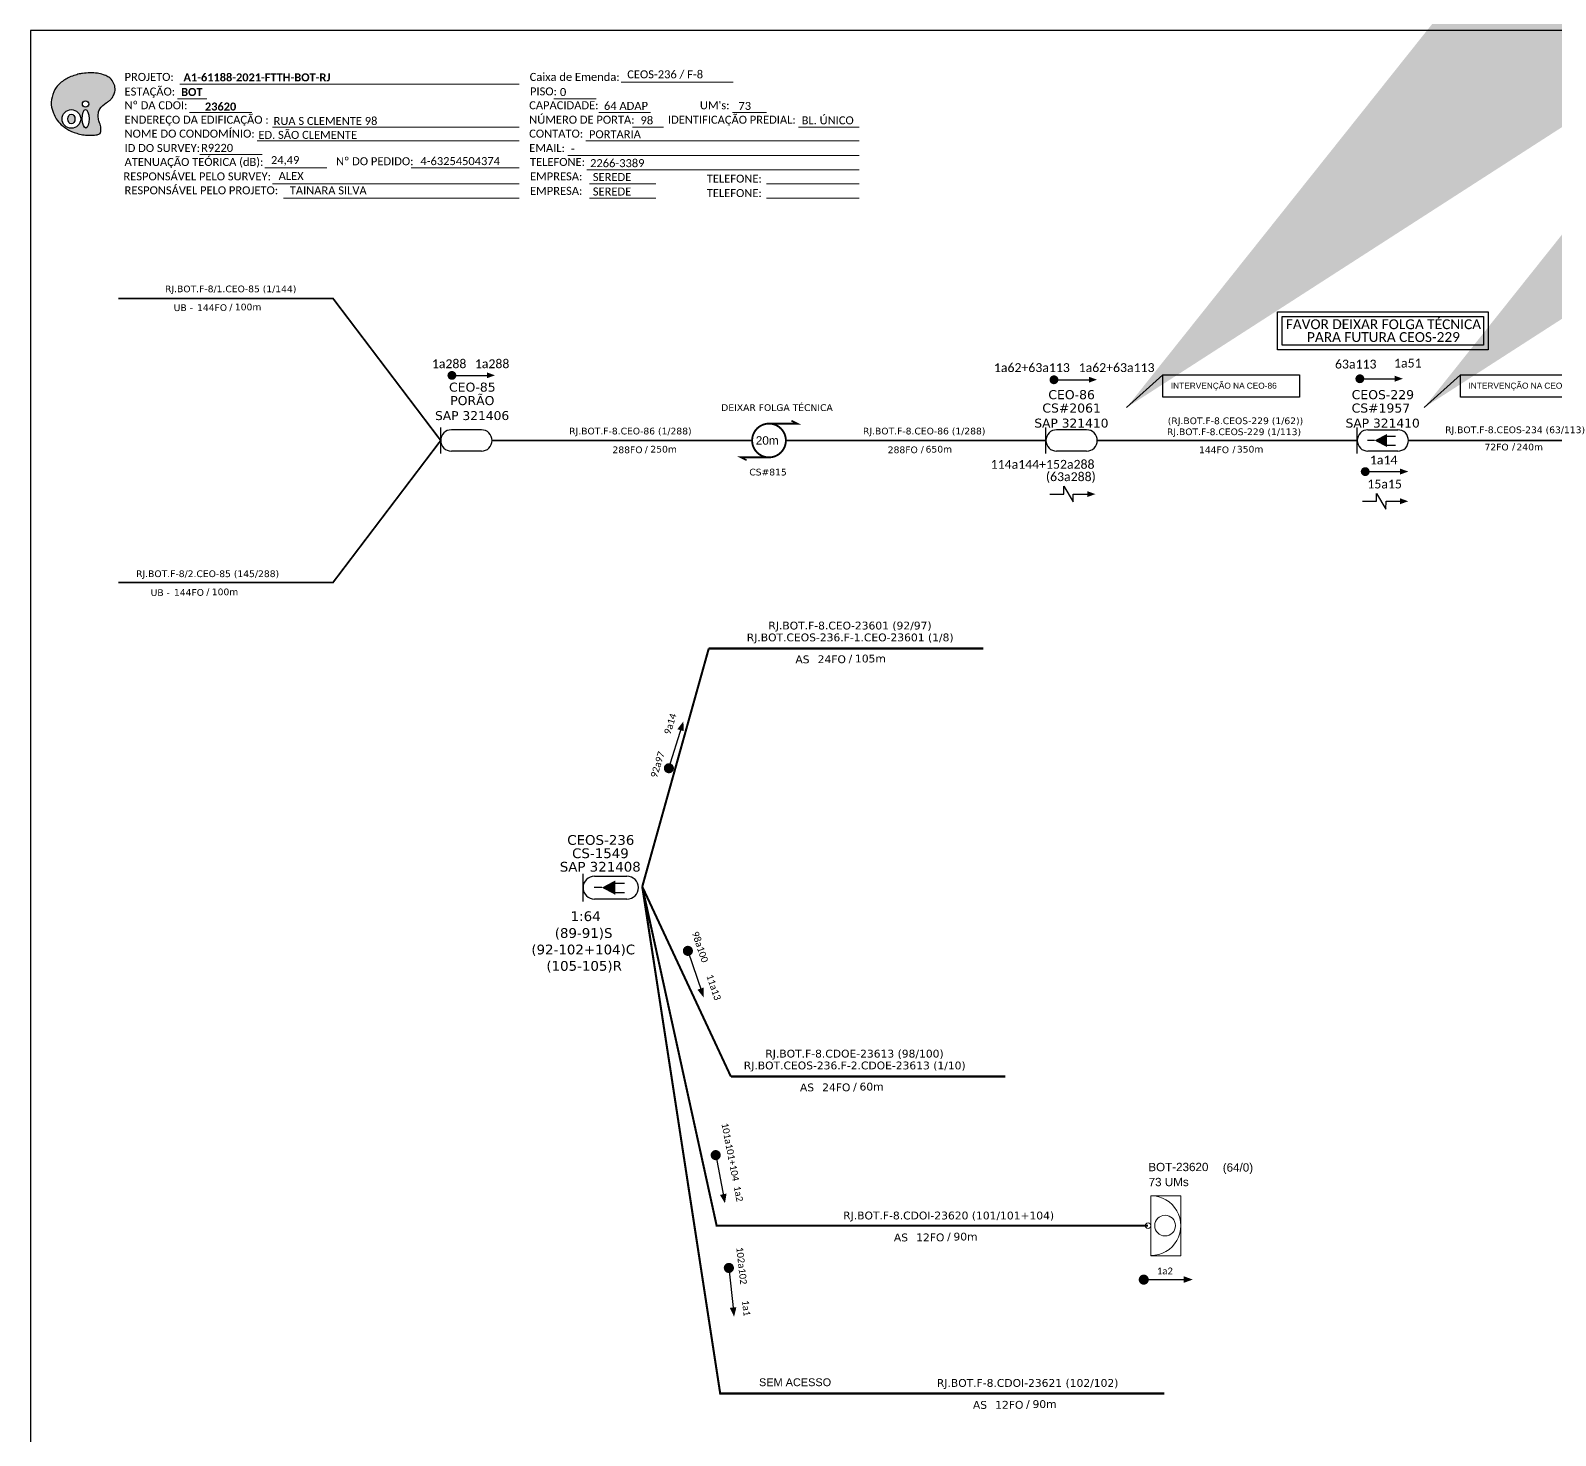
# Model space of a CAD drawing. Extents: x -89 to 749, y 705 to 1299.
# Drawn here: x -89.3 to 252.3, y 984.3 to 1299 of the extents above; entities that cross this region are included whole.
import ezdxf
from ezdxf.enums import TextEntityAlignment as Align

# ---------------------------------------------------------------- set-up
doc = ezdxf.new("R2010")
doc.units = 0
for name, color, linetype in [('10.4-Postes', 1, 'Continuous'), ('20.4-CEOS', 1, 'Continuous'), ('20.5-CABO AÉREO', 1, 'Continuous'), ('CAP a instalar', 1, 'Continuous'), ('SETA', 7, 'Continuous')]:
    doc.layers.add(name, color=color, linetype=linetype)
doc.layers.add("20.0-LEGENDA DOS CDO'S", color=1, linetype='Continuous', lineweight=0)
doc.layers.add('40.1-ETIQUETAS', color=1, linetype='Continuous', lineweight=20)
doc.styles.add('ARIAL', font='arial.ttf')
doc.styles.add('ROMANS', font='romans')
doc.styles.add('siredit', font='verdana.ttf')
doc.styles.get("Standard").update_dxf_attribs({"font": 'arial.ttf'})
doc.styles.add('WMF-Calibri0', font='calibri.ttf')
doc.styles.add('WMF-Calibri1', font='calibrib.ttf')
doc.linetypes.add('FENCELINE1', pattern='A,0.25,-0.1,[133,ltypeshp.shx,S=0.1,R=0,X=-0.1,Y=0],-0.1,1', length=1.45)
doc.dimstyles.new('CL', dxfattribs={"dimtxt": 1, "dimasz": 2, "dimexe": 0.18, "dimexo": 0.0625, "dimgap": 0.09, "dimtad": 0, "dimdec": 0, "dimrnd": 1, "dimzin": 0, "dimdsep": 46, "dimtxsty": 'siredit', "dimblk": 'NONE', "dimcen": 0, "dimse1": 1, "dimse2": 1, "dimsd1": 1, "dimsd2": 1, "dimclrt": 7, "dimadec": 0, "dimazin": 0, "dimtfac": 1, "dimtdec": 0, "dimtofl": 0, "dimtmove": 0, "dimatfit": 3, "dimfxl": 0, "dimtolj": 1, "dimtzin": 0, "dimarcsym": 0})

# ---------------------------------------------------------------- blocks, each defined once
blk = doc.blocks.new('OI')
h = blk.add_hatch(color=40)
edge = h.paths.add_edge_path()
edge.add_spline(control_points=[(4.35, -0.67), (3.92, -0.99), (3.26, -1.5), (2.81, -2.59), (2.9, -3.5), (3.06, -4.27), (3.31, -4.85), (3.37, -5.39), (3.4, -5.88), (3.2, -6.4), (2.54, -6.61), (1.65, -6.63), (0.55, -6.67), (-0.56, -6.42), (-1.61, -6.14), (-2.77, -5.61), (-3.92, -4.77), (-4.89, -3.7), (-5.34, -2.65), (-5.6, -1.94), (-5.85, -0.96), (-5.71, 0.47), (-5.1, 2.02), (-4.14, 3.02), (-3.3, 3.61), (-2.37, 4.16), (-1.36, 4.44), (-0.56, 4.7), (0.79, 4.85), (2.24, 4.97), (3.79, 4.57), (4.67, 4.21), (5.44, 3.65), (5.76, 2.99), (6.03, 2.21), (6.01, 1.46), (5.72, 0.64), (5.31, 0.08), (4.88, -0.38), (4.51, -0.55), (4.35, -0.67)], knot_values=[0, 0, 0, 0, 1.60434, 2.417191, 3.427595, 4.282808, 4.776746, 5.304182, 5.888771, 6.258406, 6.858137, 7.79129, 8.986195, 10.124242, 11.187857, 12.242908, 13.953784, 15.414161, 16.515391, 17.349188, 17.675853, 19.552021, 21.515531, 22.568638, 23.63245, 24.621084, 25.782718, 26.745347, 27.142653, 29.870543, 31.004649, 31.921532, 32.709589, 33.801391, 34.042471, 35.192333, 35.971461, 36.628871, 37.254359, 37.836911, 37.836911, 37.836911, 37.836911], degree=3, periodic=0)
h.paths.add_polyline_path([(1.13, -0.87, -1), (-0.04, -0.87, -1)], flags=16)
edge = h.paths.add_edge_path(flags=16)
edge.add_ellipse((0.56, -3.59), major_axis=(-0.02, 1.71), ratio=0.361305, start_angle=0, end_angle=360)
h.paths.add_polyline_path([(-0.36, -3.62, -1), (-3.8, -3.62, -1)], flags=16)
edge = h.paths.add_edge_path(flags=0)
edge.add_ellipse((-2.08, -3.62), major_axis=(0, 0.885), ratio=0.758294, start_angle=0, end_angle=360)
at = {"color": 40}
for centre, radius in [((-2.08, -3.62), 1.72), ((0.54, -0.87), 0.587)]:
    blk.add_circle(centre, radius, dxfattribs=at)
blk.add_ellipse((-2.08, -3.62), major_axis=(0, 0.885), ratio=0.758294, start_param=-3.141592653589792, end_param=3.141592653589792, dxfattribs=at)
blk.add_ellipse((0.56, -3.59), major_axis=(-0.02, 1.71), ratio=0.361305, dxfattribs=at)
at = {"color": 40, "start_tangent": (-0.800898, -0.598801), "end_tangent": (-0.800898, -0.598801)}
blk.add_spline([(4.35, -0.67), (3.2, -1.78), (2.9, -2.54), (2.92, -3.55), (3.12, -4.38), (3.28, -4.85), (3.37, -5.37), (3.35, -5.95), (3.2, -6.29), (2.66, -6.55), (1.73, -6.63), (0.54, -6.62), (-0.58, -6.41), (-1.6, -6.11), (-2.56, -5.67), (-3.95, -4.67), (-4.89, -3.56), (-5.37, -2.56), (-5.64, -1.78), (-5.72, -1.46), (-5.63, 0.42), (-4.84, 2.22), (-4.13, 2.99), (-3.27, 3.62), (-2.4, 4.09), (-1.3, 4.47), (-0.37, 4.72), (0.02, 4.77), (2.75, 4.8), (3.85, 4.53), (4.69, 4.16), (5.31, 3.68), (5.85, 2.73), (5.93, 2.5), (5.94, 1.35), (5.67, 0.62), (5.29, 0.08), (4.84, -0.36), (4.35, -0.67)], degree=3, dxfattribs=at)
blk = doc.blocks.new('CARIMBO')
at = {"color": 7, "lineweight": 0}
for points in [[(35.66, -16.79), (111.64, -16.79)], [(134.48, -16.3), (159.61, -16.3)], [(35.15, -20.06), (41.7, -20.06)], [(119.43, -20.02), (128.92, -20.02)], [(37.81, -23.14), (51.75, -23.14)], [(129.48, -23.14), (141.1, -23.14)], [(159.42, -23.14), (167.09, -23.14)], [(56.38, -26.37), (111.64, -26.37)], [(137.07, -26.37), (144.01, -26.37)], [(174.24, -26.37), (187.8, -26.37)], [(52.97, -29.48), (111.64, -29.48)], [(126.6, -29.48), (187.83, -29.48)], [(40.13, -32.55), (54.07, -32.55)], [(122.56, -32.72), (187.83, -32.72)], [(54.67, -35.52), (68.61, -35.52)], [(126.84, -35.96), (187.83, -35.96)], [(56.38, -39.07), (111.64, -39.07)], [(127.45, -39.07), (142.25, -39.07)], [(167.06, -39.07), (187.83, -39.07)], [(58.87, -42.31), (111.64, -42.31)], [(127.45, -42.31), (142.25, -42.31)], [(167.06, -42.31), (187.83, -42.31)]]:
    blk.add_lwpolyline(points, dxfattribs=at)
at = {"color": 7, "xscale": 1.213923925163967, "yscale": 1.213923925163967, "zscale": 1.213923925163967, "rotation": 0.1532896023949059}
blk.add_blockref('OI', (13.86, -20.16), dxfattribs=at)
at = {"color": 7, "lineweight": 0, "style": 'WMF-Calibri0'}
for s, height, p in [('PROJETO:', 1.793, (23.26, -16.04)), ('Caixa de Emenda:', 1.7927, (114.02, -16.04)), ('ESTAÇÃO:', 1.793, (23.26, -19.32)), ('Nº DA CDOI:', 1.7927, (23.26, -22.39)), ('PISO:', 1.793, (114.09, -19.28)), ('ENDEREÇO DA EDIFICAÇÃO :', 1.7927, (23.26, -25.63)), ('CAPACIDADE:', 1.7927, (113.91, -22.39)), ('NÚMERO DE PORTA:', 1.7927, (113.91, -25.63)), ('IDENTIFICAÇÃO PREDIAL:', 1.7927, (144.99, -25.63)), ("UM's:", 1.793, (152.15, -22.39)), ('NOME DO CONDOMÍNIO:', 1.7927, (23.26, -28.74)), ('CONTATO:', 1.793, (113.91, -28.74)), ('ID DO SURVEY:', 1.7927, (23.26, -31.97)), ('EMAIL:', 1.793, (113.91, -31.97)), ('ATENUAÇÃO TEÓRICA (dB):', 1.7927, (23.26, -35.09)), ('TELEFONE:', 1.793, (114.09, -35.09)), ('RESPONSÁVEL PELO SURVEY:', 1.7927, (23.02, -38.32)), ('EMPRESA:', 1.793, (114.09, -38.32)), ('TELEFONE:', 1.793, (153.7, -38.83)), ('RESPONSÁVEL PELO PROJETO:', 1.7927, (23.26, -41.44)), ('EMPRESA:', 1.793, (114.09, -41.56)), ('TELEFONE:', 1.793, (153.7, -42.06))]:
    blk.add_text(s, height=height, dxfattribs=at).set_placement(p)
at = {"color": 7, "lineweight": 0, "flags": 8}
for tag, p, style in [('CEOS-XX', (135.87, -15.46), 'WMF-Calibri0'), ('PROJ', (36.46, -16.13), 'WMF-Calibri1'), ('EST', (35.94, -19.41), 'WMF-Calibri1'), ('PISO_PTR', (120.78, -19.42), 'WMF-Calibri0'), ('CAPAC.', (130.66, -22.52), 'WMF-Calibri0'), ('N°', (138.85, -25.77), 'WMF-Calibri0'), ("UC'S", (160.78, -22.54), 'WMF-Calibri0'), ('N°PREDIO', (174.94, -25.77), 'WMF-Calibri0'), ('NOME_DO_COND.', (53.23, -29.02), 'WMF-Calibri0'), ('LOGRADOURO', (56.65, -25.91), 'WMF-Calibri0'), ('NOME_DO_CONTATO', (127.3, -28.89), 'WMF-Calibri0'), ('_ID_', (40.39, -31.94), 'WMF-Calibri0'), ('EMAIL', (123.26, -32.12), 'WMF-Calibri0'), ('O_POTEN', (56.06, -34.68), 'WMF-Calibri0'), ('TELEFONE', (127.55, -35.36), 'WMF-Calibri0'), ('RES_SURVEY', (57.78, -38.23), 'WMF-Calibri0'), ('EMP_RESP_SURVEY', (128.16, -38.47), 'WMF-Calibri0'), ('CONT_RESP_SURVEY', (167.76, -38.47), 'WMF-Calibri0'), ('RES_PROJ', (60.27, -41.47), 'WMF-Calibri0'), ('EMP_RESP_PROJ', (128.16, -41.71), 'WMF-Calibri0'), ('CONT_RESP_PROJ', (167.76, -41.71), 'WMF-Calibri0')]:
    blk.add_attdef(tag, p, '', height=1.79, dxfattribs=dict(at, style=style))
at = {"color": 7, "lineweight": 0, "style": 'WMF-Calibri1', "flags": 8}
blk.add_attdef("N° CDO'S", text='', height=1.79, dxfattribs=at).set_placement((44.78, -22.68), align=Align.CENTER)
blk = doc.blocks.new('ETIQUETA_RS5F')
at = {"layer": '40.1-ETIQUETAS', "color": 0, "style": 'siredit'}
blk.add_text('/', height=1.5, dxfattribs=at).set_placement((1.58, -1.95), align=Align.MIDDLE_RIGHT)
for tag, p in [('ETIQUETA_R_PRIMARIA', (1.21, 4.1)), ('ETIQUETA_R_SECUNDARIA', (1.21, 2.1)), ('F_ATIVAS/F_MORTAS', (1.14, -4.24))]:
    blk.add_attdef(tag, text='', height=1.5, dxfattribs=at).set_placement(p, align=Align.MIDDLE_CENTER)
for tag, p in [('TIPO_CABO', (-6.58, -2.12)), ('CAP_CABO', (0.4, -2.09))]:
    blk.add_attdef(tag, text='', height=1.5, dxfattribs=at).set_placement(p, align=Align.MIDDLE_RIGHT)
blk.add_attdef('METROS', text='', height=1.5, dxfattribs=at).set_placement((2.14, -1.95), align=Align.MIDDLE_LEFT)
for tag, p in [('FUSÃO_1', (0.85, -8.39)), ('FUSÃO_2', (0.85, -10.6)), ('FUSÃO_3', (0.85, -12.93)), ('FUSÃO_4', (0.85, -15.14)), ('FUSÃO_5', (0.85, -17.16))]:
    blk.add_attdef(tag, text='', height=1.5, dxfattribs=at).set_placement(p, align=Align.CENTER)
blk = doc.blocks.new('_None')
blk = doc.blocks.new('CDOE-TEXTO PADRÃO')
at = {"layer": "20.0-LEGENDA DOS CDO'S", "color": 0, "style": 'ARIAL'}
for tag, p in [('CDO_N', (0.49, 7.39)), ('SAP', (0.51, 1.67)), ('CORDOALHA', (0.5, 4.33)), ('SPLITER_1', (0.59, -0.91)), ('SPLITER_2', (0.6, -3.55)), ('(XX-XX_F)S', (0.54, -8.29)), ('(XX-XX_L)S', (0.55, -10.83)), ('UMS', (0.55, -13.15))]:
    blk.add_attdef(tag, p, '', height=1.7, rotation=0.118, dxfattribs=at)
blk.add_attdef('FIBRAS_UTILIZADAS', text='', height=1.7, rotation=0.118, dxfattribs=at).set_placement((19.77, 7.43), align=Align.CENTER)
blk = doc.blocks.new('*U66')
at = {"color": 3}
blk.add_lwpolyline([(0.0000405, 0.000041), (0.0001936, 0.000041), (0.0001936, 0.0000158), (0.0000405, 0.0000158)], close=True, dxfattribs=at)
at = {"color": 3, "style": 'ARIAL'}
blk.add_attdef('SERVIÇO_EM_EMENDA_EXIST', text='', height=0.00000666, dxfattribs=at).set_placement((0.0001321, 0.0000254), align=Align.RIGHT)
blk.add_attdef('FID', (0.0001344, 0.0000254), '', height=0.00000666, dxfattribs=at)
at = {"layer": '10.4-Postes', "lineweight": 0, "style": 'ROMANS'}
for tag, p, flags in [('ID_ATIVIDADE', (-0.0000068, -0.0000086), 3), ('QTDE', (-0.000006, -0.000014), 3), ('FATOR', (-0.0000019, -0.0000113), 1)]:
    blk.add_attdef(tag, p, '', height=0.00000209, dxfattribs=dict(at, flags=flags))
at = {"color": 3}
blk.add_leader([(-0.0000002, 0.0000042), (0.0000405, 0.000041)], dimstyle='CL', override={"dimgap": 0.09, "dimtad": 0}, dxfattribs=at)

msp = doc.modelspace()

# ---------------------------------------------------------------- linework, layer by layer
msp.add_lwpolyline([(-89.32, 705.02), (749.25, 705.02), (749.25, 1299.02), (-89.32, 1299.02), (-89.32, 705.02)])
at = {"color": 7, "lineweight": 0}
msp.add_lwpolyline([(-4.01, 1268.26), (20.14, 1268.26)], dxfattribs=at)
at = {"color": 7, "ltscale": 9e-07}
for points in [[(190.03, 1236.02), (237.26, 1236.02), (237.26, 1227.5), (190.03, 1227.5)], [(191.08, 1234.97), (236.21, 1234.97), (236.21, 1228.55), (191.08, 1228.55)]]:
    msp.add_lwpolyline(points, close=True, dxfattribs=at)
at = {"color": 7}
for points, const_width in [([(4.59, 1221.76, 1), (5.58, 1221.76, 1)], 0.99), ([(139.46, 1220.78, 1), (140.45, 1220.78, 1)], 0.99), ([(207.99, 1221.01, 1), (208.98, 1221.01, 1)], 0.99), ([(76.12, 1210.96, 1.000012), (76.12, 1203.4, 0.999978)], 0.42), ([(209.19, 1200.21, 1), (210.18, 1200.21, 1)], 0.99)]:
    msp.add_lwpolyline(points, format="xyb", close=True, dxfattribs=dict(at, const_width=const_width))
at = {"color": 7, "const_width": 0.394}
for points in [[(76.12, 1210.96), (82.42, 1210.96), (81.16, 1211.59)], [(76.12, 1203.4), (69.82, 1203.4), (71.08, 1202.77)]]:
    msp.add_lwpolyline(points, dxfattribs=at)
at = {"color": 7}
for points in [[(142.17, 1195.17), (142.17, 1196.92), (144.26, 1193.42), (144.26, 1195.17)], [(212.24, 1193.57), (212.24, 1195.32), (214.33, 1191.82), (214.34, 1193.57)]]:
    msp.add_lwpolyline(points, dxfattribs=at)
at = {"const_width": 1.13}
for points in [[(53.52, 1133.23, 1), (53.86, 1134.3, 1)], [(57.77, 1093.39, -1), (58.13, 1092.32, -1)], [(64.07, 1047.65, -1), (64.29, 1046.54, -1)], [(67.07, 1022.39, -1), (67.19, 1021.26, -1)], [(159.51, 1019.2, 1), (160.64, 1019.2, 1)]]:
    msp.add_lwpolyline(points, format="xyb", close=True, dxfattribs=at)
at = {"layer": '20.4-CEOS', "color": 7}
for p, q in [((11.69, 1209.58), (4.97, 1209.58)), ((147.26, 1209.58), (140.55, 1209.58)), ((210.28, 1209.58), (216.99, 1209.58)), ((11.69, 1204.79), (4.97, 1204.79)), ((147.26, 1204.79), (140.55, 1204.79)), ((216.99, 1204.79), (210.28, 1204.79))]:
    msp.add_line(p, q, dxfattribs=at)
at = {"layer": '20.4-CEOS', "color": 5}
for p, q in [((37.05, 1109.59), (44.28, 1109.59)), ((44.28, 1104.44), (37.05, 1104.44))]:
    msp.add_line(p, q, dxfattribs=at)
at = {"layer": '20.4-CEOS', "color": 7}
for points in [[(2.58, 1204.3), (2.58, 1210.07)], [(138.16, 1204.3), (138.16, 1210.07)], [(207.89, 1204.3), (207.89, 1210.07)], [(211.78, 1207.18), (210.17, 1207.18)], [(214.43, 1208.13), (216.47, 1208.13)], [(214.43, 1206.14), (216.47, 1206.14)]]:
    msp.add_lwpolyline(points, dxfattribs=at)
msp.add_lwpolyline([(211.78, 1207.18, 0, 2.95, 0), (214.56, 1207.18, 2.95, 2.95, 0)], format="xyseb", dxfattribs=at)
at = {"layer": '20.4-CEOS', "color": 5}
for points in [[(34.48, 1103.91), (34.48, 1110.12)], [(38.67, 1107.02), (36.94, 1107.02)], [(41.52, 1108.04), (43.72, 1108.04)], [(41.52, 1105.89), (43.72, 1105.89)]]:
    msp.add_lwpolyline(points, dxfattribs=at)
msp.add_lwpolyline([(38.67, 1107.02, 0, 3.18, 0), (41.66, 1107.02, 3.18, 3.18, 0)], format="xyseb", dxfattribs=at)
at = {"layer": '20.4-CEOS', "color": 7}
for centre, start, end in [((4.97, 1207.18), 90, 270), ((11.69, 1207.18), 270, 90), ((140.55, 1207.18), 90, 270), ((147.26, 1207.18), 270, 90), ((210.28, 1207.18), 90, 270), ((216.99, 1207.18), 270, 90)]:
    msp.add_arc(centre, 2.39, start, end, dxfattribs=at)
at = {"layer": '20.4-CEOS', "color": 5}
for centre, start, end in [((37.05, 1107.02), 90, 270), ((44.28, 1107.02), 270, 90)]:
    msp.add_arc(centre, 2.58, start, end, dxfattribs=at)
at = {"layer": '20.5-CABO AÉREO', "color": 7, "ltscale": 50, "const_width": 0.4}
for points in [[(-69.63, 1239.01), (-21.56, 1239.01), (2.58, 1207.18)], [(-69.63, 1175.36), (-21.56, 1175.36), (2.58, 1207.18)], [(14.08, 1207.18), (72.34, 1207.18)], [(219.39, 1207.18), (270.54, 1207.18)], [(219.45, 1207.18), (219.42, 1207.18), (219.39, 1207.18)]]:
    msp.add_lwpolyline(points, dxfattribs=at)
at = {"layer": '40.1-ETIQUETAS', "color": 1}
msp.add_line((161.67, 1024.59), (161.67, 1038.01), dxfattribs=at)
at = {"layer": '40.1-ETIQUETAS', "color": 7, "const_width": 0.4}
for points in [[(79.9, 1207.18), (138.16, 1207.18)], [(149.63, 1207.18), (207.89, 1207.18)]]:
    msp.add_lwpolyline(points, dxfattribs=at)
at = {"layer": '40.1-ETIQUETAS', "color": 1}
msp.add_lwpolyline([(47.73, 1107.24, 0.467, 0.467, 0), (64.39, 1031.3, 0.467, 0.467, 0), (161.04, 1031.3, 0.467, 0.467, 0)], format="xyseb", dxfattribs=at)
msp.add_lwpolyline([(161.67, 1038.01), (168.39, 1038.01), (168.39, 1024.57), (161.67, 1024.57)], close=True, dxfattribs=at)
for centre, major_axis, start_param, end_param in [((161.67, 1031.3), (-4.74, 4.74), 2.356194, 5.497787), ((161.04, 1031.3), (-0.439, 0.439), 2.356194490191767, 8.639379797371353), ((164.85, 1031.3), (1.64, 1.64), 3.926991, 10.210176)]:
    msp.add_ellipse(centre, major_axis=major_axis, ratio=1, start_param=start_param, end_param=end_param, dxfattribs=at)
at = {"layer": 'CAP a instalar', "color": 7, "linetype": 'FENCELINE1', "ltscale": 7, "const_width": 0.467}
for points in [[(47.73, 1107.24), (62.63, 1160.59)], [(124.1, 1160.59), (62.63, 1160.59)], [(47.73, 1107.24), (67.58, 1064.7)], [(129.04, 1064.7), (67.58, 1064.7)]]:
    msp.add_lwpolyline(points, dxfattribs=at)
at = {"layer": 'CAP a instalar', "color": 251, "linetype": 'FENCELINE1', "ltscale": 7, "true_color": 0x636466}
msp.add_lwpolyline([(47.73, 1107.24, 0.467, 0.467, 0), (65.19, 993.69, 0.467, 0.467, 0), (164.7, 993.69, 0.467, 0.467, 0)], format="xyseb", dxfattribs=at)
at = {"layer": 'SETA', "color": 7}
for points in [[(5.09, 1221.76), (13.6, 1221.76)], [(139.96, 1220.78), (148.47, 1220.78)], [(208.49, 1221.01), (217, 1221.01)], [(209.69, 1200.21), (218.2, 1200.21)], [(139, 1195.17), (142.17, 1195.17)], [(144.26, 1195.17), (147.42, 1195.17)], [(209.08, 1193.57), (212.24, 1193.57)], [(214.34, 1193.57), (217.5, 1193.57)]]:
    msp.add_lwpolyline(points, dxfattribs=at)
at = {"layer": 'SETA'}
for points in [[(53.69, 1133.76), (56.57, 1143.02)], [(57.95, 1092.85), (61.05, 1083.67)], [(64.18, 1047.1), (66.03, 1037.58)], [(67.13, 1021.82), (68.17, 1012.18)], [(160.07, 1019.2), (169.77, 1019.2)]]:
    msp.add_lwpolyline(points, dxfattribs=at)
at = {"layer": 'SETA', "color": 7}
for points in [[(12.92, 1222.44), (14.73, 1221.78), (12.92, 1221.12)], [(147.78, 1221.46), (149.6, 1220.8), (147.78, 1220.14)], [(216.31, 1221.68), (218.13, 1221.02), (216.31, 1220.36)], [(217.51, 1200.88), (219.33, 1200.22), (217.51, 1199.56)], [(147.42, 1195.83), (149.23, 1195.17), (147.42, 1194.51)], [(217.5, 1194.23), (219.31, 1193.57), (217.5, 1192.91)]]:
    msp.add_solid(points, dxfattribs=at)
at = {"layer": 'SETA'}
for points in [[(55.61, 1142.51), (56.94, 1144.26), (57.04, 1142.06)], [(60.08, 1084.16), (61.45, 1082.44), (61.5, 1084.64)], [(65.13, 1038.19), (66.26, 1036.31), (66.61, 1038.48)], [(168.99, 1019.97), (171.06, 1019.22), (168.99, 1018.47)], [(67.33, 1012.87), (68.3, 1010.9), (68.82, 1013.04)]]:
    msp.add_solid(points, dxfattribs=at)

# ---------------------------------------------------------------- block references
ref = msp.add_blockref('CARIMBO', (-91.51, 1303.77))
ref.add_attrib('PROJ', 'A1-61188-2021-FTTH-BOT-RJ', (-55.05, 1287.63), dxfattribs={"color": 7, "lineweight": 0, "height": 1.7927, "style": 'WMF-Calibri1'})
ref.add_attrib('EST', 'BOT', (-55.57, 1284.35), dxfattribs={"color": 7, "lineweight": 0, "height": 1.793, "style": 'WMF-Calibri1'})
ref.add_attrib("N° CDO'S", '23620', dxfattribs={"color": 7, "lineweight": 0, "height": 1.793, "style": 'WMF-Calibri1'}).set_placement((-46.73, 1281.09), align=Align.CENTER)
ref.add_attrib('LOGRADOURO', 'RUA S CLEMENTE 98 ', (-34.86, 1277.86), dxfattribs={"color": 7, "lineweight": 0, "height": 1.7927, "style": 'WMF-Calibri0'})
ref.add_attrib('NOME_DO_COND.', 'ED. SÃO CLEMENTE', (-38.28, 1274.74), dxfattribs={"color": 7, "lineweight": 0, "height": 1.7927, "style": 'WMF-Calibri0'})
ref.add_attrib('_ID_', 'R9220', (-51.11, 1271.83), dxfattribs={"color": 7, "lineweight": 0, "height": 1.793, "style": 'WMF-Calibri0'})
ref.add_attrib('O_POTEN', '24,49', (-35.45, 1269.09), dxfattribs={"color": 7, "lineweight": 0, "height": 1.793, "style": 'WMF-Calibri0'})
ref.add_attrib('RES_SURVEY', 'ALEX', (-33.73, 1265.54), dxfattribs={"color": 7, "lineweight": 0, "height": 1.793, "style": 'WMF-Calibri0'})
ref.add_attrib('RES_PROJ', 'TAINARA SILVA', (-31.24, 1262.3), dxfattribs={"color": 7, "lineweight": 0, "height": 1.7927, "style": 'WMF-Calibri0'})
ref.add_attrib('CEOS-XX', 'CEOS-236 / F-8', (44.36, 1288.31), dxfattribs={"color": 7, "lineweight": 0, "height": 1.7927, "style": 'WMF-Calibri0'})
ref.add_attrib('CAPAC.', '64 ADAP', (39.15, 1281.25), dxfattribs={"color": 7, "lineweight": 0, "height": 1.793, "style": 'WMF-Calibri0'})
ref.add_attrib("UC'S", '73', (69.27, 1281.23), dxfattribs={"color": 7, "lineweight": 0, "height": 1.793, "style": 'WMF-Calibri0'})
ref.add_attrib('PISO_PTR', '0', (29.28, 1284.34), dxfattribs={"color": 7, "lineweight": 0, "height": 1.79, "style": 'WMF-Calibri0'})
ref.add_attrib('N°', '98', (47.34, 1278), dxfattribs={"color": 7, "lineweight": 0, "height": 1.793, "style": 'WMF-Calibri0'})
ref.add_attrib('N°PREDIO', 'BL. ÚNICO', (83.43, 1278), dxfattribs={"color": 7, "lineweight": 0, "height": 1.793, "style": 'WMF-Calibri0'})
ref.add_attrib('NOME_DO_CONTATO', 'PORTARIA', (35.79, 1274.88), dxfattribs={"color": 7, "lineweight": 0, "height": 1.793, "style": 'WMF-Calibri0'})
ref.add_attrib('EMAIL', '-', (31.75, 1271.65), dxfattribs={"color": 7, "lineweight": 0, "height": 1.79, "style": 'WMF-Calibri0'})
ref.add_attrib('TELEFONE', '2266-3389', (36.04, 1268.41), dxfattribs={"color": 7, "lineweight": 0, "height": 1.793, "style": 'WMF-Calibri0'})
ref.add_attrib('EMP_RESP_SURVEY', 'SEREDE', (36.65, 1265.3), dxfattribs={"color": 7, "lineweight": 0, "height": 1.793, "style": 'WMF-Calibri0'})
ref.add_attrib('EMP_RESP_PROJ', 'SEREDE', (36.65, 1262.06), dxfattribs={"color": 7, "lineweight": 0, "height": 1.793, "style": 'WMF-Calibri0'})
at = {"color": 7, "lineweight": 0, "xscale": 199999.9999999376, "yscale": 199999.9999999376, "zscale": 199999.9999999376}
for p, values in [((156.26, 1213.71), {'SERVIÇO_EM_EMENDA_EXIST': 'INTERVENÇÃO NA', 'FID': 'CEO-86'}), ((222.93, 1213.71), {'SERVIÇO_EM_EMENDA_EXIST': 'INTERVENÇÃO NA', 'FID': 'CEOS-229'})]:
    msp.add_blockref('*U66', p, dxfattribs=at).add_auto_attribs(values)
at = {"layer": '40.1-ETIQUETAS', "color": 7}
ref = msp.add_blockref('ETIQUETA_RS5F', (-45.65, 1239.04), dxfattribs=at)
ref.add_attrib('ETIQUETA_R_SECUNDARIA', 'RJ.BOT.F-8/1.CEO-85 (1/144)', dxfattribs={"color": 0, "height": 1.5, "style": 'siredit'}).set_placement((-44.47, 1241.14), align=Align.MIDDLE_CENTER)
ref.add_attrib('TIPO_CABO', 'UB - ', dxfattribs={"color": 0, "height": 1.5, "style": 'siredit'}).set_placement((-52.27, 1236.92), align=Align.MIDDLE_RIGHT)
ref.add_attrib('CAP_CABO', '144FO', dxfattribs={"color": 0, "height": 1.5, "style": 'siredit'}).set_placement((-45.28, 1236.95), align=Align.MIDDLE_RIGHT)
ref.add_attrib('METROS', '100m', dxfattribs={"color": 0, "height": 1.5, "style": 'siredit'}).set_placement((-43.54, 1237.09), align=Align.MIDDLE_LEFT)
ref = msp.add_blockref('ETIQUETA_RS5F', (-50.83, 1175.23), dxfattribs=at)
ref.add_attrib('ETIQUETA_R_SECUNDARIA', 'RJ.BOT.F-8/2.CEO-85 (145/288)', dxfattribs={"color": 0, "height": 1.5, "style": 'siredit'}).set_placement((-49.64, 1177.33), align=Align.MIDDLE_CENTER)
ref.add_attrib('TIPO_CABO', 'UB - ', dxfattribs={"color": 0, "height": 1.5, "style": 'siredit'}).set_placement((-57.44, 1173.11), align=Align.MIDDLE_RIGHT)
ref.add_attrib('CAP_CABO', '144FO', dxfattribs={"color": 0, "height": 1.5, "style": 'siredit'}).set_placement((-50.46, 1173.14), align=Align.MIDDLE_RIGHT)
ref.add_attrib('METROS', '100m', dxfattribs={"color": 0, "height": 1.5, "style": 'siredit'}).set_placement((-48.71, 1173.27), align=Align.MIDDLE_LEFT)
ref = msp.add_blockref('ETIQUETA_RS5F', (92.92, 1160.62), dxfattribs=dict(at, xscale=1.16639998499977, yscale=1.16639998499977, zscale=1.16639998499977))
ref.add_attrib('ETIQUETA_R_PRIMARIA', 'RJ.BOT.F-8.CEO-23601 (92/97)', dxfattribs={"color": 0, "height": 1.7496, "style": 'siredit'}).set_placement((94.26, 1165.72), align=Align.MIDDLE_CENTER)
ref.add_attrib('ETIQUETA_R_SECUNDARIA', 'RJ.BOT.CEOS-236.F-1.CEO-23601 (1/8)', dxfattribs={"color": 0, "height": 1.7496, "style": 'siredit'}).set_placement((94.3, 1163.07), align=Align.MIDDLE_CENTER)
ref.add_attrib('TIPO_CABO', 'AS', dxfattribs={"color": 0, "height": 1.75, "style": 'siredit'}).set_placement((85.2, 1158.15), align=Align.MIDDLE_RIGHT)
ref.add_attrib('CAP_CABO', '24FO', dxfattribs={"color": 0, "height": 1.75, "style": 'siredit'}).set_placement((93.35, 1158.18), align=Align.MIDDLE_RIGHT)
ref.add_attrib('METROS', '105m', dxfattribs={"color": 0, "height": 1.75, "style": 'siredit'}).set_placement((95.38, 1158.34), align=Align.MIDDLE_LEFT)
ref = msp.add_blockref('ETIQUETA_RS5F', (93.94, 1064.72), dxfattribs=dict(at, xscale=1.16639998499977, yscale=1.16639998499977, zscale=1.16639998499977))
ref.add_attrib('ETIQUETA_R_PRIMARIA', 'RJ.BOT.F-8.CDOE-23613 (98/100)', dxfattribs={"color": 0, "height": 1.7496, "style": 'siredit'}).set_placement((95.27, 1069.83), align=Align.MIDDLE_CENTER)
ref.add_attrib('ETIQUETA_R_SECUNDARIA', 'RJ.BOT.CEOS-236.F-2.CDOE-23613 (1/10)', dxfattribs={"color": 0, "height": 1.7496, "style": 'siredit'}).set_placement((95.32, 1067.18), align=Align.MIDDLE_CENTER)
ref.add_attrib('TIPO_CABO', 'AS', dxfattribs={"color": 0, "height": 1.75, "style": 'siredit'}).set_placement((86.22, 1062.26), align=Align.MIDDLE_RIGHT)
ref.add_attrib('CAP_CABO', '24FO', dxfattribs={"color": 0, "height": 1.75, "style": 'siredit'}).set_placement((94.36, 1062.28), align=Align.MIDDLE_RIGHT)
ref.add_attrib('METROS', '60m', dxfattribs={"color": 0, "height": 1.75, "style": 'siredit'}).set_placement((96.4, 1062.44), align=Align.MIDDLE_LEFT)
at = {"layer": '40.1-ETIQUETAS', "color": 1}
ref = msp.add_blockref('CDOE-TEXTO PADRÃO', (169.1, 1031.01), dxfattribs=dict(at, xscale=1.09648293559315, yscale=1.09648293559315, zscale=1.09648293559315))
ref.add_attrib('CDO_N', 'BOT-23620', (161.1, 1043.49), dxfattribs={"layer": "20.0-LEGENDA DOS CDO'S", "color": 0, "height": 1.864, "rotation": 0.118, "style": 'ARIAL'})
ref.add_attrib('CORDOALHA', '73 UMs', (161.17, 1040.13), dxfattribs={"layer": "20.0-LEGENDA DOS CDO'S", "color": 0, "height": 1.864, "rotation": 0.118, "style": 'ARIAL'})
ref.add_attrib('FIBRAS_UTILIZADAS', '       (64/0)', dxfattribs={"layer": "20.0-LEGENDA DOS CDO'S", "color": 0, "height": 1.8639, "rotation": 0.118, "style": 'ARIAL'}).set_placement((178.64, 1043.4), align=Align.CENTER)
ref = msp.add_blockref('ETIQUETA_RS5F', (114.98, 1031.12), dxfattribs=dict(at, xscale=1.16639998499977, yscale=1.16639998499977, zscale=1.16639998499977))
ref.add_attrib('ETIQUETA_R_SECUNDARIA', 'RJ.BOT.F-8.CDOI-23620 (101/101+104)', dxfattribs={"color": 0, "height": 1.7496, "style": 'siredit'}).set_placement((116.36, 1033.57), align=Align.MIDDLE_CENTER)
ref.add_attrib('TIPO_CABO', 'AS', dxfattribs={"color": 0, "height": 1.75, "style": 'siredit'}).set_placement((107.26, 1028.65), align=Align.MIDDLE_RIGHT)
ref.add_attrib('CAP_CABO', '12FO', dxfattribs={"color": 0, "height": 1.75, "style": 'siredit'}).set_placement((115.41, 1028.67), align=Align.MIDDLE_RIGHT)
ref.add_attrib('METROS', '90m', dxfattribs={"color": 0, "height": 1.75, "style": 'siredit'}).set_placement((117.44, 1028.84), align=Align.MIDDLE_LEFT)
at = {"layer": '40.1-ETIQUETAS', "color": 251, "true_color": 0x636466}
ref = msp.add_blockref('ETIQUETA_RS5F', (132.68, 993.61), dxfattribs=dict(at, xscale=1.16639998499977, yscale=1.16639998499977, zscale=1.16639998499977))
ref.add_attrib('ETIQUETA_R_SECUNDARIA', 'RJ.BOT.F-8.CDOI-23621 (102/102)', dxfattribs={"color": 0, "height": 1.7496, "style": 'siredit'}).set_placement((134.06, 996.06), align=Align.MIDDLE_CENTER)
ref.add_attrib('TIPO_CABO', 'AS', dxfattribs={"color": 0, "height": 1.75, "style": 'siredit'}).set_placement((124.97, 991.14), align=Align.MIDDLE_RIGHT)
ref.add_attrib('CAP_CABO', '12FO', dxfattribs={"color": 0, "height": 1.75, "style": 'siredit'}).set_placement((133.11, 991.16), align=Align.MIDDLE_RIGHT)
ref.add_attrib('METROS', '90m', dxfattribs={"color": 0, "height": 1.75, "style": 'siredit'}).set_placement((135.15, 991.33), align=Align.MIDDLE_LEFT)

# ---------------------------------------------------------------- texts
at = {"color": 7, "lineweight": 0, "style": 'WMF-Calibri0'}
msp.add_text('Nº DO PEDIDO:', height=1.7927, dxfattribs=at).set_placement((-20.88, 1268.84))
at = {"color": 7}
msp.add_text('20m', height=1.89, dxfattribs=at).set_placement((73.15, 1206.24))
at = {"color": 251, "linetype": 'Continuous', "true_color": 0x636466, "style": 'ARIAL'}
msp.add_text('SEM ACESSO', height=1.75, dxfattribs=at).set_placement((73.88, 995.34, -2))
at = {"color": 7, "attachment_point": 5}
for s, insert, char_height, width in [('{\\fCalibri|b0|i0|c0|p34;FAVOR DEIXAR FOLGA TÉCNICA}', (213.77, 1233.21), 2.2, 46.8706), ('{\\fCalibri|b0|i0|c0|p34;PARA FUTURA CEOS-229}', (213.77, 1230.34), 2.2, 46.8706), ('{\\fCalibri|b0|i0|c0|p34;\\C7;1a288}', (4.46, 1224.36), 1.98, 25.1052), ('{\\fCalibri|b0|i0|c0|p34;\\C7;1a288}', (14.09, 1224.36), 1.98, 25.1052), ('\\fCalibri|b0|i0|c0|p34;1a62+63a113', (135.01, 1223.49), 1.98, 25.1052), ('\\fCalibri|b0|i0|c0|p34;1a62+63a113', (153.99, 1223.49), 1.98, 25.1052), ('{\\fCalibri|b0|i0|c0|p34;\\C7;63a113}', (207.56, 1224.28), 1.98, 25.1052), ('{\\fCalibri|b0|i0|c0|p34;\\C7;1a51}', (219.23, 1224.51), 1.98, 25.1052), ('{\\fCalibri|b0|i0|c0|p34;\\C7;114a144+152a288}', (137.41, 1201.83), 1.98, 25.1052), ('{\\fCalibri|b0|i0|c0|p34;\\C7;1a14}', (213.82, 1202.81), 1.98, 25.1052), ('{\\fCalibri|b0|i0|c0|p34;(63a288)}', (143.74, 1198.86), 1.98, 25.1052), ('{\\fCalibri|b0|i0|c0|p34;\\C7;15a15}', (214.03, 1197.42), 1.98, 25.1052)]:
    msp.add_mtext(s, dxfattribs=dict(at, insert=insert, char_height=char_height, width=width))
at = {"char_height": 1.5342, "width": 28.6065, "attachment_point": 5}
for s, insert, rotation in [('\\C7;\\fCalibri|b0|i0|c0|p34;9a14', (54, 1143.68), 72.7177), ('\\C7;\\fCalibri|b0|i0|c0|p34;92a97', (51.16, 1134.57), 72.7177), ('\\C7;\\fCalibri|b0|i0|c0|p34;98a100', (60.68, 1093.74), 288.6598), ('\\C7;\\fCalibri|b0|i0|c0|p34;11a13', (63.74, 1084.69), 288.6598), ('\\C1;\\fCalibri|b0|i0|c0|p34;101a101+104', (67.46, 1047.8), 281.0046), ('\\C1;\\fCalibri|b0|i0|c0|p34;1a2', (69.28, 1038.43), 281.0046), ('\\C7;\\fCalibri|b0|i0|c0|p34;102a102', (70, 1022.31), 276.1623), ('\\C7;\\fCalibri|b0|i0|c0|p34;1a1', (71.02, 1012.82), 276.1623)]:
    msp.add_mtext(s, dxfattribs=dict(at, insert=insert, rotation=rotation))
at = {"insert": (164.8, 1021.14), "char_height": 1.5342, "width": 28.6065, "attachment_point": 5}
msp.add_mtext('\\C7;\\fCalibri|b0|i0|c0|p34;1a2', dxfattribs=at)
at = {"color": 7, "lineweight": 0, "style": 'WMF-Calibri0', "flags": 8}
msp.add_attdef('4-63254504374', (-1.97, 1268.87), '', height=1.79, dxfattribs=at)
at = {"layer": '20.4-CEOS', "color": 7, "style": 'siredit'}
for s, height, p in [('CEO-85', 2.028, (9.66, 1219.13)), ('PORÃO', 2.028, (9.66, 1216.13)), ('CEO-86', 2.028, (143.91, 1217.45)), ('CEOS-229', 2.028, (213.64, 1217.45)), ('SAP 321406', 2, (9.61, 1212.76)), ('CS#2061', 2.028, (143.91, 1214.45)), ('CS#1957 ', 2.028, (213.64, 1214.45)), ('SAP 321410', 2, (143.86, 1211.08)), ('SAP 321410', 2, (213.59, 1211.08))]:
    msp.add_text(s, height=height, dxfattribs=at).set_placement(p, align=Align.MIDDLE_CENTER)
at = {"layer": '20.4-CEOS', "color": 5, "style": 'siredit'}
for s, p in [('CEOS-236', (38.44, 1118.79)), ('CS-1549', (38.36, 1115.81)), ('SAP 321408', (38.32, 1112.79)), ('1:64', (35.05, 1101.71)), ('(89-91)S', (34.59, 1097.94)), ('(105-105)R', (34.71, 1090.58))]:
    msp.add_text(s, height=2.183, dxfattribs=at).set_placement(p, align=Align.TOP_CENTER)
at = {"layer": '20.4-CEOS', "color": 1, "style": 'siredit'}
msp.add_text('(92-102+104)C', height=2.1826, dxfattribs=at).set_placement((34.51, 1094.25), align=Align.TOP_CENTER)
at = {"layer": '40.1-ETIQUETAS', "color": 7, "style": 'siredit'}
for s, p in [('DEIXAR FOLGA TÉCNICA', (77.91, 1214.55)), ('RJ.BOT.F-8.CEO-86 (1/288)', (45.07, 1209.29)), ('RJ.BOT.F-8.CEO-86 (1/288)', (110.89, 1209.29)), ('RJ.BOT.F-8.CEOS-229 (1/113) ', (180.62, 1209.13)), ('(RJ.BOT.F-8.CEOS-229 (1/62))', (180.62, 1211.59)), ('RJ.BOT.F-8.CEOS-234 (63/113)', (243.26, 1209.57)), ('CS#815', (75.9, 1200.1))]:
    msp.add_text(s, height=1.5, dxfattribs=at).set_placement(p, align=Align.MIDDLE_CENTER)
for s, p in [('/', (48.98, 1205.23)), ('/', (110.81, 1205.23)), ('/', (180.63, 1205.23)), ('72FO', (241.82, 1205.7)), ('/', (243.27, 1205.84)), ('288FO', (47.79, 1205.09)), ('288FO', (109.45, 1205.09)), ('144FO', (179.18, 1205.09))]:
    msp.add_text(s, height=1.5, dxfattribs=at).set_placement(p, align=Align.MIDDLE_RIGHT)
for s, p in [('250m', (49.54, 1205.23)), ('650m', (111.2, 1205.23)), ('350m', (180.93, 1205.23)), ('240m', (243.57, 1205.72))]:
    msp.add_text(s, height=1.5, dxfattribs=at).set_placement(p, align=Align.MIDDLE_LEFT)

doc.saveas('drawing.dxf')
